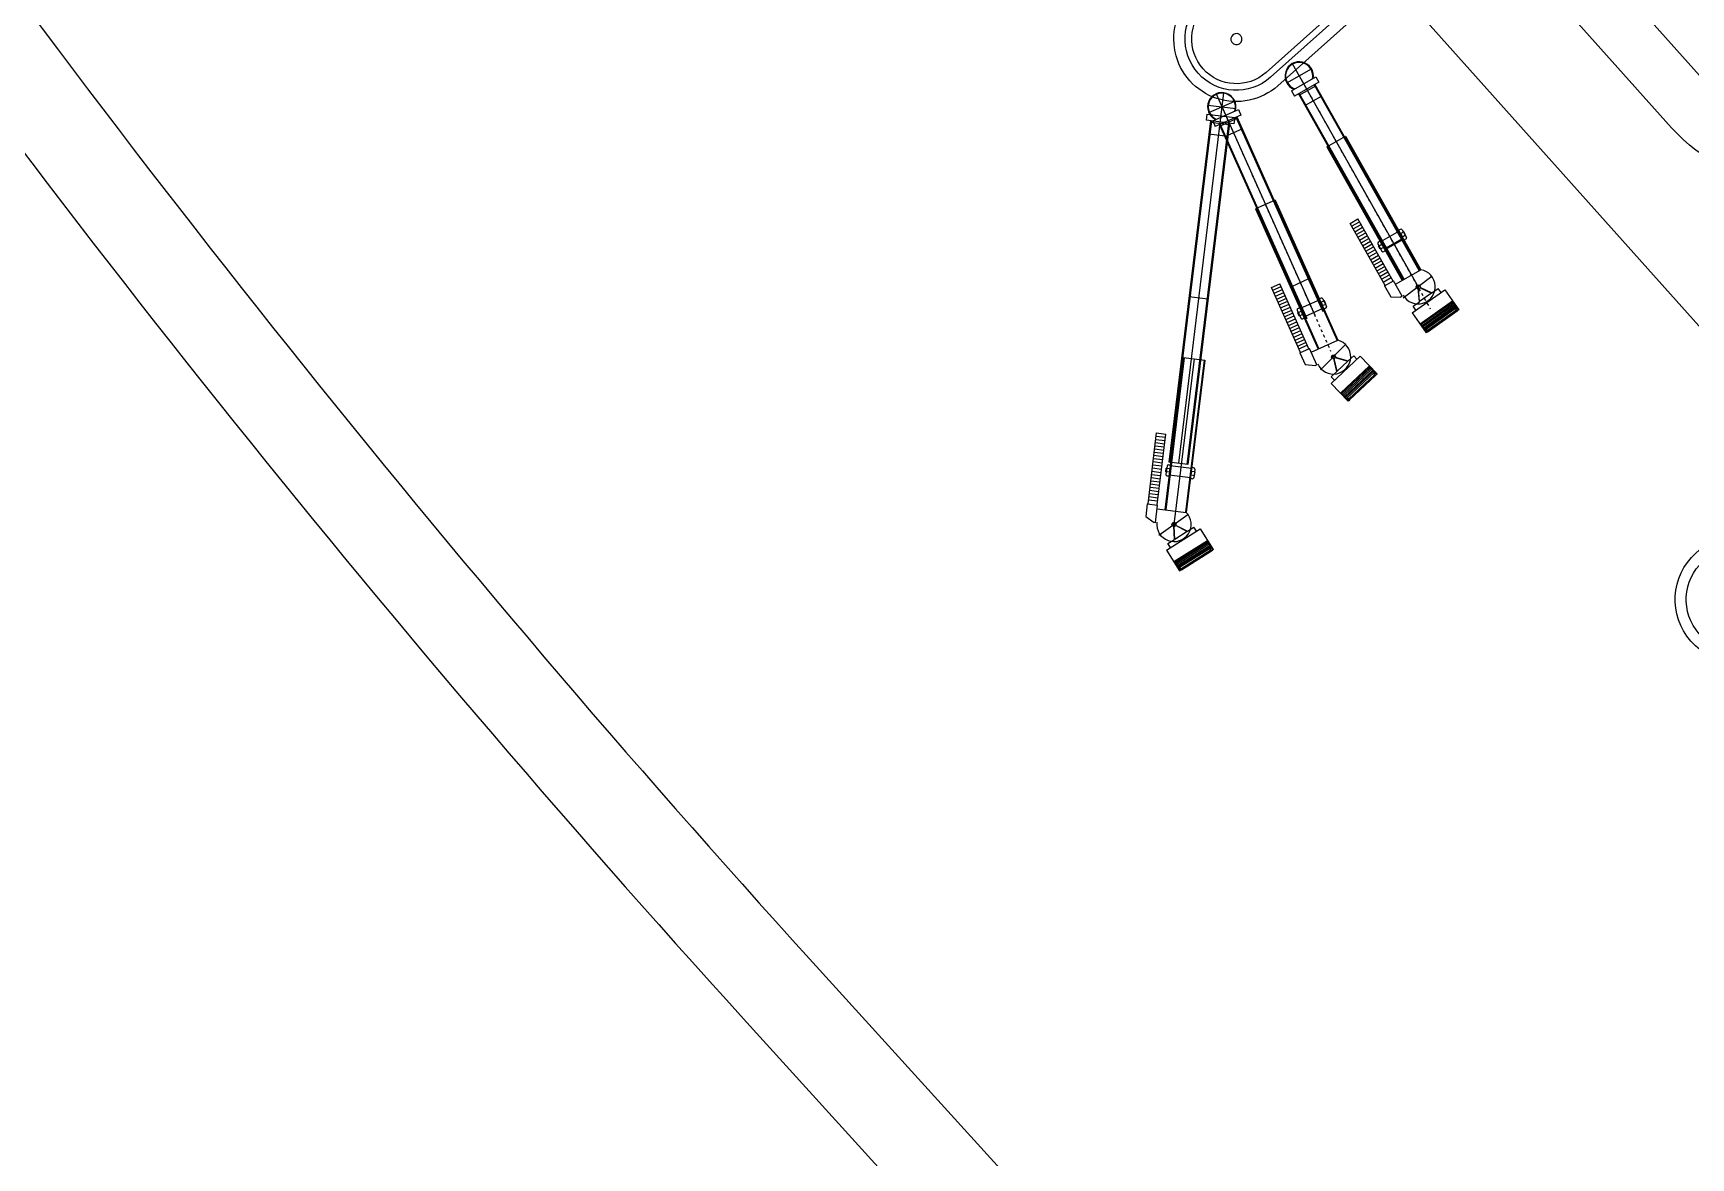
# Model space of a CAD drawing. Header units: millimetres. Extents: x 152904052 to 153933663, y 538271515 to 539240469.
# Drawn here: x 153542858 to 153544344, y 539109747 to 539110756 of the extents above; entities that cross this region are included whole.
import ezdxf

# ---------------------------------------------------------------- set-up
doc = ezdxf.new("R2010")
doc.units = ezdxf.units.MM
doc.linetypes.add('HIDDEN', pattern=[5.08, 2.54, -2.54])
doc.layers.add('BORD', color=7, linetype='Continuous')

msp = doc.modelspace()

# ---------------------------------------------------------------- linework, layer by layer
at = {"layer": 'BORD', "color": 133, "ltscale": 10}
for points in [[(153545372.3, 539111895.1), (153545126.3, 539111985.6, 0.176327), (153544856.8, 539111986.5), (153544292.3, 539111783.3, 0.203452), (153544066.3, 539111574.1), (153543943.4, 539111300.5, 0.296213), (153544009, 539110876.3), (153544779.7, 539110014.4)], [(153544637.6, 539110852.1, 0.011988), (153544640.6, 539110843), (153544647.6, 539110823.9, -0.3071), (153544625.8, 539110736.8), (153544538.7, 539110659, -0.414214), (153544326.9, 539110670.8), (153544083.6, 539110943, -0.296213), (153544034.6, 539111259.5), (153544157.6, 539111533.1, -0.203452), (153544326.1, 539111689.2), (153544890.7, 539111892.5, -0.176327), (153545091.8, 539111891.8), (153545232.5, 539111840, -0.344328), (153545347.7, 539111654.2), (153545282.2, 539111050.9, -0.414214), (153545116.9, 539110918), (153544890.6, 539110942.5, 0.212557), (153544836.4, 539110925.1), (153544776.2, 539110871.3, -0.414214), (153544733.8, 539110873.6), (153544731.1, 539110876.6)], [(153542654.5, 539111051.9, 0.031638), (153543553.8, 539109925.6)], [(153542588.9, 539111006, 0.031638), (153543494.5, 539109871.8)]]:
    msp.add_lwpolyline(points, format="xyb", dxfattribs=at)
at = {"layer": 'BORD', "color": 133}
msp.add_lwpolyline([(153546801.5, 539108276.5), (153545285.9, 539110261.4, -0.192117), (153545185.4, 539110622.6), (153545298, 539111659.6, 0.344328), (153545215.3, 539111793), (153545074.5, 539111844.8, 0.176327), (153544907.6, 539111845.4), (153544343.1, 539111642.2, 0.203452), (153544203.2, 539111512.6), (153544080.2, 539111239, 0.296213), (153544120.9, 539110976.3), (153545187.2, 539109783.7), (153547435.3, 539106832.6, 0.040914), (153547615, 539106636.3), (153547868.6, 539106941.8, 0.263044), (153548554.1, 539106843.1), (153548990.6, 539107013.1), (153548382.2, 539108394.6, -0.030306), (153547391.3, 539108056, -0.282544)], format="xyb", close=True, dxfattribs=at)
for points in [[(153547615, 539106636.3), (153547435.3, 539106832.6), (153545187.2, 539109783.7), (153544120.9, 539110976.3, -0.296213), (153544080.2, 539111239), (153544203.2, 539111512.6, -0.203452), (153544343.1, 539111642.2), (153544907.6, 539111845.4, -0.176327), (153545074.5, 539111844.8), (153545215.3, 539111793, -0.344328), (153545298, 539111659.6), (153545185.4, 539110622.6, 0.192117), (153545285.9, 539110261.4), (153547728.1, 539107055.6), (153547868.6, 539106941.8), (153547615, 539106636.3)], [(153544176.7, 539110889.9), (153543973.9, 539110708.6, -1), (153543899.2, 539110792.1), (153544102, 539110973.4)], [(153544185.5, 539110914.6), (153544168.3, 539110899.2), (153544170, 539110897.4), (153543967.2, 539110716.1, -1), (153543905.9, 539110784.6), (153544108.7, 539110965.9), (153544110.3, 539110964.1), (153544127.5, 539110979.4)], [(153544181.5, 539110919), (153544159.9, 539110899.7), (153544161.5, 539110897.8), (153543963.2, 539110720.5, -1), (153543909.9, 539110780.2), (153544108.2, 539110957.5), (153544109.9, 539110955.6), (153544131.5, 539110974.9)], [(153544634.9, 539110411.9), (153544617.8, 539110396.6), (153544619.4, 539110394.7), (153544416.7, 539110213.4, -1), (153544355.3, 539110282), (153544558.1, 539110463.3), (153544559.8, 539110461.4), (153544576.9, 539110476.7)], [(153544626.1, 539110387.2), (153544423.3, 539110205.9, -1), (153544348.7, 539110289.4), (153544551.4, 539110470.7)]]:
    msp.add_lwpolyline(points, format="xyb", dxfattribs=at)
at = {"layer": 'BORD', "color": 133, "flags": 128}
msp.add_lwpolyline([(153543932.5, 539110747.5, 1), (153543940.7, 539110753.2, 1)], format="xyb", close=True, dxfattribs=at)
for points in [[(153544005.5, 539110715, 2.1317), (153543988.4, 539110705.4)], [(153544004.8, 539110714.7, 2.241766), (153543989, 539110705.8)], [(153543935.8, 539110686.2, 2.1317), (153543917.9, 539110678.2)], [(153543935.2, 539110685.9, 2.241766), (153543918.6, 539110678.5)], [(153544063.9, 539110568.5, 0.413828), (153544063.4, 539110566.8)], [(153544065.4, 539110569, 0.183363), (153544064.6, 539110568.9)], [(153544082.9, 539110579.2, 0.183363), (153544082.4, 539110578.6)], [(153544085.3, 539110579.2, 0.413828), (153544083.6, 539110579.6)], [(153544087, 539110570.4, 0.181422), (153544087.8, 539110570.5)], [(153544088.6, 539110570.9, 0.413828), (153544089, 539110572.5)], [(153544067.1, 539110560.2, 0.413828), (153544068.8, 539110559.8)], [(153544069.5, 539110560.2, 0.183363), (153544070.1, 539110560.8)], [(153544086.1, 539110520.7, 1.585232), (153544102.1, 539110543.5)], [(153543991.8, 539110508.7, 0.413828), (153543991.2, 539110507.2)], [(153543993.5, 539110509.1, 0.183363), (153543992.6, 539110509.1)], [(153544011.8, 539110517.7, 0.183363), (153544011.2, 539110517.1)], [(153544014.2, 539110517.4, 0.413828), (153544012.6, 539110518)], [(153544015, 539110508.5, 0.181422), (153544015.9, 539110508.5)], [(153544016.7, 539110508.9, 0.413828), (153544017.3, 539110510.5)], [(153543994.3, 539110500.2, 0.413828), (153543995.9, 539110499.6)], [(153543996.7, 539110500, 0.183363), (153543997.3, 539110500.6)], [(153544009.5, 539110459.1, 1.585232), (153544027.6, 539110480.4)], [(153543873.4, 539110360, 0.413828), (153543874.5, 539110358.7)], [(153543875.7, 539110368.6, 0.413828), (153543874.4, 539110367.6)], [(153543875.3, 539110358.6, 0.183363), (153543876.2, 539110358.8)], [(153543877.3, 539110368.1, 0.183363), (153543876.5, 539110368.5)], [(153543897.4, 539110366, 0.183363), (153543896.6, 539110365.8)], [(153543899.3, 539110364.5, 0.413828), (153543898.2, 539110365.9)], [(153543895.4, 539110356.4, 0.181422), (153543896.2, 539110356.1)], [(153543897, 539110356, 0.413828), (153543898.4, 539110357)], [(153543865.3, 539110317, 1.585232), (153543891.7, 539110325.9)]]:
    msp.add_lwpolyline(points, format="xyb", dxfattribs=at)
for points in [[(153543981.8, 539110711.1), (153544004, 539110723.6)], [(153543985.9, 539110704), (153544007.9, 539110716.4)], [(153543986.6, 539110728.4), (153544093.4, 539110539.2)], [(153544007.9, 539110716.4), (153544010.6, 539110711.6)], [(153543925.1, 539110702.3), (153543884.6, 539110369.9)], [(153543918.4, 539110701.2), (153544007, 539110502.9)], [(153543985.9, 539110704), (153543988.7, 539110699.2)], [(153544010.6, 539110711.6), (153543988.7, 539110699.2)], [(153543992.2, 539110701.2), (153544086, 539110535)], [(153543992.9, 539110700.1), (153544007.7, 539110708.4)], [(153543992.9, 539110701.6), (153544086.7, 539110535.4)], [(153544006.4, 539110709.2), (153544100.2, 539110543)], [(153544007, 539110709.6), (153544100.8, 539110543.4)], [(153543910.9, 539110691.2), (153543936.2, 539110688.1)], [(153543911.9, 539110684.4), (153543935.2, 539110694.8)], [(153543915.4, 539110677), (153543938.4, 539110687.3)], [(153543938.4, 539110687.3), (153543940.7, 539110682.2)], [(153543998, 539110690.9), (153544012.8, 539110699.3)], [(153543913.5, 539110677.1), (153543876.1, 539110370.9)], [(153543914.2, 539110677), (153543876.9, 539110370.8)], [(153543929.6, 539110675.1), (153543892.3, 539110368.9)], [(153543930.3, 539110675), (153543893, 539110368.9)], [(153543910.1, 539110683.1), (153543909.4, 539110677.6)], [(153543934.4, 539110674.5), (153543909.4, 539110677.6)], [(153543910.1, 539110683.1), (153543935.1, 539110680)], [(153543913.3, 539110675.8), (153543930.2, 539110673.7)], [(153543915.4, 539110677), (153543917.6, 539110672)], [(153543940.7, 539110682.2), (153543917.6, 539110672)], [(153543921.4, 539110673.6), (153543999.2, 539110499.4)], [(153543921.9, 539110672.4), (153543937.4, 539110679.4)], [(153543922.1, 539110673.9), (153543999.9, 539110499.7)], [(153543935.1, 539110680), (153543934.4, 539110674.5)], [(153543936.2, 539110680.3), (153544014.1, 539110506)], [(153543936.9, 539110680.6), (153544014.7, 539110506.3)], [(153543912, 539110665.4), (153543928.9, 539110663.3)], [(153543926.2, 539110662.9), (153543941.7, 539110669.8)], [(153544017.6, 539110653.8), (153544034.5, 539110663.3)], [(153544033.9, 539110662.9), (153544101.5, 539110543.2)], [(153544034.5, 539110663.3), (153544102.1, 539110543.5)], [(153544017.6, 539110653.8), (153544085.2, 539110534)], [(153544018.3, 539110654.1), (153544085.9, 539110534.4)], [(153543971.5, 539110605.9), (153543953.8, 539110598)], [(153543953.8, 539110598), (153544009.9, 539110472.4)], [(153543954.5, 539110598.3), (153544010.5, 539110472.7)], [(153543970.8, 539110605.6), (153544026.9, 539110480)], [(153543971.5, 539110605.9), (153544027.6, 539110480.4)], [(153544038.5, 539110585.1), (153544045.6, 539110589.1)], [(153544069.9, 539110529.4), (153544038.5, 539110585.1)], [(153544039.9, 539110582.6), (153544047, 539110586.6)], [(153544041.3, 539110580.1), (153544048.4, 539110584.1)], [(153544042.7, 539110577.6), (153544049.8, 539110581.6)], [(153544077.1, 539110533.4), (153544045.6, 539110589.1)], [(153544044.1, 539110575.1), (153544051.3, 539110579.1)], [(153544045.5, 539110572.6), (153544052.7, 539110576.6)], [(153544046.9, 539110570.1), (153544054.1, 539110574.1)], [(153544048.4, 539110567.6), (153544055.5, 539110571.6)], [(153544049.8, 539110565.1), (153544056.9, 539110569.1)], [(153544051.2, 539110562.6), (153544058.3, 539110566.6)], [(153544063.4, 539110566.8), (153544067.1, 539110560.2)], [(153544063.9, 539110568.5), (153544064.6, 539110568.9)], [(153544064.1, 539110564.7), (153544066.9, 539110566.3)], [(153544082.6, 539110578.1), (153544065.7, 539110568.5)], [(153544066.9, 539110566.3), (153544068.4, 539110563.5)], [(153544086.7, 539110570.9), (153544069.8, 539110561.3)], [(153544070.3, 539110562.9), (153544085.1, 539110571.3)], [(153544083.6, 539110579.6), (153544082.9, 539110579.2)], [(153544086.8, 539110577.5), (153544084, 539110575.9)], [(153544084, 539110575.9), (153544085.6, 539110573.1)], [(153544085.3, 539110579.2), (153544089, 539110572.5)], [(153544085.6, 539110573.1), (153544088.3, 539110574.7)], [(153544088.3, 539110574.7), (153544086.8, 539110577.5)], [(153544088.6, 539110570.9), (153544087.8, 539110570.5)], [(153544052.6, 539110560.1), (153544059.7, 539110564.1)], [(153544054, 539110557.5), (153544061.2, 539110561.6)], [(153544055.4, 539110555), (153544062.6, 539110559.1)], [(153544056.8, 539110552.5), (153544064, 539110556.6)], [(153544058.3, 539110550), (153544065.4, 539110554.1)], [(153544059.7, 539110547.5), (153544066.8, 539110551.6)], [(153544065.6, 539110561.9), (153544064.1, 539110564.7)], [(153544068.4, 539110563.5), (153544065.6, 539110561.9)], [(153544068.8, 539110559.8), (153544069.5, 539110560.2)], [(153544061.1, 539110545), (153544068.2, 539110549.1)], [(153544062.5, 539110542.5), (153544069.6, 539110546.5)], [(153544063.9, 539110540), (153544071.1, 539110544)], [(153544065.3, 539110537.5), (153544072.5, 539110541.5)], [(153544066.7, 539110535), (153544073.9, 539110539)], [(153544068.2, 539110532.5), (153544075.3, 539110536.5)], [(153544079.2, 539110530.6), (153544102.1, 539110543.5)], [(153544086.3, 539110518.3), (153544111.8, 539110537.7)], [(153543968.1, 539110527.7), (153543975.6, 539110531)], [(153543994.2, 539110469.2), (153543968.1, 539110527.7)], [(153543969.3, 539110525.1), (153543976.8, 539110528.4)], [(153543970.5, 539110522.4), (153543977.9, 539110525.8)], [(153543971.6, 539110519.8), (153543979.1, 539110523.1)], [(153544001.7, 539110472.6), (153543975.6, 539110531)], [(153543986.2, 539110528.6), (153544001.7, 539110535.6)], [(153544069.3, 539110529.1), (153544077.5, 539110533.7)], [(153544069.3, 539110529.1), (153544075, 539110519.1)], [(153544085.4, 539110519.7), (153544077.5, 539110533.7)], [(153544094.2, 539110504.9), (153544123.4, 539110525.6)], [(153544097.7, 539110528.2), (153544098.5, 539110529.8)], [(153544098.8, 539110526.6), (153544097.7, 539110528.2)], [(153544100.9, 539110529.2), (153544098.2, 539110527.4)], [(153544098.5, 539110529.8), (153544100.3, 539110530)], [(153544100.6, 539110526.8), (153544098.5, 539110529.8)], [(153544099.6, 539110526.7), (153544098.8, 539110526.6)], [(153544100.7, 539110514.7), (153544099.6, 539110526.7)], [(153544099.9, 539110526.7), (153544100.6, 539110526.8)], [(153544100.9, 539110514.9), (153544099.9, 539110526.7)], [(153544100.3, 539110530), (153544101.4, 539110528.5)], [(153544100.6, 539110526.8), (153544100.9, 539110527.5)], [(153544100.9, 539110527.5), (153544111.7, 539110522.6)], [(153544111.7, 539110522.6), (153544100.9, 539110514.9)], [(153544101.4, 539110528.5), (153544101.1, 539110527.8)], [(153544101.1, 539110527.8), (153544112, 539110522.8)], [(153544112, 539110522.8), (153544117.6, 539110526.7)], [(153544120.1, 539110523.2), (153544117.6, 539110526.7)], [(153544123.4, 539110525.6), (153544136.1, 539110507.6)], [(153543894.2, 539110519.4), (153543911.1, 539110517.4)], [(153543972.8, 539110517.2), (153543980.3, 539110520.5)], [(153543974, 539110514.5), (153543981.5, 539110517.9)], [(153543975.1, 539110511.9), (153543982.6, 539110515.3)], [(153543976.3, 539110509.3), (153543983.8, 539110512.6)], [(153543977.5, 539110506.7), (153543985, 539110510)], [(153543978.7, 539110504), (153543986.2, 539110507.4)], [(153543991.2, 539110507.2), (153543994.3, 539110500.2)], [(153543991.8, 539110508.7), (153543992.6, 539110509.1)], [(153544011.4, 539110516.6), (153543993.7, 539110508.6)], [(153544014.8, 539110509), (153543997.1, 539110501.1)], [(153544012.6, 539110518), (153544011.8, 539110517.7)], [(153544015.5, 539110515.6), (153544012.6, 539110514.3)], [(153544012.6, 539110514.3), (153544013.9, 539110511.4)], [(153544013.9, 539110511.4), (153544016.8, 539110512.7)], [(153544014.2, 539110517.4), (153544017.3, 539110510.5)], [(153544016.8, 539110512.7), (153544015.5, 539110515.6)], [(153544016.7, 539110508.9), (153544015.9, 539110508.5)], [(153544075, 539110519.1), (153544084.2, 539110519)], [(153544085.4, 539110519.7), (153544084.2, 539110519)], [(153544095.1, 539110510.8), (153544100.7, 539110514.7)], [(153544097.5, 539110507.3), (153544095.1, 539110510.8)], [(153544101.3, 539110495), (153544130.4, 539110515.6)], [(153544102.4, 539110494.6), (153544130.4, 539110514.5)], [(153544103.1, 539110493.5), (153544131.2, 539110513.4)], [(153544103.8, 539110492.5), (153544131.9, 539110512.4)], [(153544104.6, 539110491.5), (153544132.7, 539110511.3)], [(153544105.2, 539110490.6), (153544133.3, 539110510.4)], [(153544105.9, 539110489.6), (153544134, 539110509.5)], [(153544107.8, 539110489), (153544133.9, 539110507.5)], [(153544108.5, 539110488.1), (153544134.6, 539110506.6)], [(153544129.9, 539110515.2), (153544135.6, 539110507.2)], [(153544134.6, 539110506.5), (153544133, 539110508.8)], [(153544134.6, 539110506.5), (153544135.6, 539110507.2)], [(153544136.1, 539110507.6), (153544135.6, 539110507.2)], [(153543979.8, 539110501.4), (153543987.3, 539110504.8)], [(153543981, 539110498.8), (153543988.5, 539110502.1)], [(153543982.2, 539110496.2), (153543989.7, 539110499.5)], [(153543983.4, 539110493.5), (153543990.8, 539110496.9)], [(153543984.5, 539110490.9), (153543992, 539110494.3)], [(153543985.7, 539110488.3), (153543993.2, 539110491.6)], [(153543991.7, 539110505), (153543994.6, 539110506.3)], [(153543993, 539110502), (153543991.7, 539110505)], [(153543995.9, 539110503.3), (153543993, 539110502)], [(153543994.6, 539110506.3), (153543995.9, 539110503.3)], [(153543995.9, 539110499.6), (153543996.7, 539110500)], [(153544094.2, 539110504.9), (153544106.9, 539110487)], [(153544101.8, 539110495.4), (153544107.5, 539110487.3)], [(153544121.5, 539110497.3), (153544120.8, 539110498.2)], [(153543986.9, 539110485.7), (153543994.4, 539110489)], [(153543988.1, 539110483), (153543995.5, 539110486.4)], [(153543989.2, 539110480.4), (153543996.7, 539110483.7)], [(153543990.4, 539110477.8), (153543997.9, 539110481.1)], [(153543991.6, 539110475.1), (153543999.1, 539110478.5)], [(153544003.6, 539110469.6), (153544027.6, 539110480.4)], [(153544108.5, 539110488), (153544106.9, 539110490.3)], [(153544106.9, 539110487), (153544107.5, 539110487.4)], [(153544108.5, 539110488), (153544107.5, 539110487.3)], [(153543889.1, 539110464.7), (153543872.4, 539110328.2)], [(153543889.8, 539110464.6), (153543873.2, 539110328.1)], [(153543889.1, 539110464.7), (153543908.4, 539110462.4)], [(153543907.6, 539110462.5), (153543891, 539110326)], [(153543908.4, 539110462.4), (153543891.7, 539110325.9)], [(153543992.7, 539110472.5), (153544000.2, 539110475.9)], [(153543993.6, 539110469), (153544002.2, 539110472.8)], [(153543993.6, 539110469), (153543998.3, 539110458.6)], [(153544008.7, 539110458.1), (153544002.2, 539110472.8)], [(153544012.1, 539110453.6), (153544034.5, 539110476.5)], [(153544021.6, 539110441.6), (153544047.6, 539110466.1)], [(153544021.9, 539110465), (153544022.4, 539110466.8)], [(153544023.1, 539110463.7), (153544021.9, 539110465)], [(153544022.4, 539110466.8), (153544024.2, 539110467.2)], [(153544024.9, 539110464.1), (153544022.4, 539110466.8)], [(153544024.8, 539110466.6), (153544022.5, 539110464.4)], [(153544023.9, 539110463.9), (153544023.1, 539110463.7)], [(153544026.6, 539110452.1), (153544023.9, 539110463.9)], [(153544024.2, 539110467.2), (153544025.5, 539110465.9)], [(153544024.2, 539110463.9), (153544024.9, 539110464.1)], [(153544026.9, 539110452.4), (153544024.2, 539110463.9)], [(153544024.9, 539110464.1), (153544025.1, 539110464.9)], [(153544025.1, 539110464.9), (153544036.5, 539110461.4)], [(153544025.5, 539110465.9), (153544025.2, 539110465.1)], [(153544025.2, 539110465.1), (153544036.8, 539110461.7)], [(153544036.8, 539110461.7), (153544041.8, 539110466.4)], [(153544044.7, 539110463.3), (153544041.8, 539110466.4)], [(153544047.6, 539110466.1), (153544062.7, 539110450.1)], [(153543998.3, 539110458.6), (153544007.5, 539110457.6)], [(153544008.7, 539110458.1), (153544007.5, 539110457.6)], [(153544021.7, 539110447.4), (153544026.6, 539110452.1)], [(153544024.6, 539110444.4), (153544021.7, 539110447.4)], [(153544036.5, 539110461.4), (153544026.9, 539110452.4)], [(153544030, 539110432.7), (153544056, 539110457.2)], [(153544031.1, 539110432.4), (153544056.2, 539110456)], [(153544032, 539110431.5), (153544057, 539110455.1)], [(153544032.9, 539110430.6), (153544057.9, 539110454.2)], [(153544033.8, 539110429.7), (153544058.8, 539110453.2)], [(153544034.5, 539110428.9), (153544059.5, 539110452.5)], [(153544035.3, 539110428), (153544060.4, 539110451.6)], [(153544037.3, 539110427.7), (153544060.6, 539110449.6)], [(153544038.1, 539110426.8), (153544061.4, 539110448.8)], [(153544055.5, 539110456.7), (153544062.3, 539110449.5)], [(153544061.4, 539110448.7), (153544059.5, 539110450.8)], [(153544061.4, 539110448.7), (153544062.3, 539110449.5)], [(153544062.7, 539110450), (153544062.2, 539110449.6)], [(153544021.6, 539110441.6), (153544036.7, 539110425.6)], [(153544030.5, 539110433.1), (153544037.3, 539110425.9)], [(153544049.7, 539110437.8), (153544048.9, 539110438.6)], [(153544038.1, 539110426.8), (153544036.2, 539110428.8)], [(153544036.7, 539110425.6), (153544037.2, 539110426)], [(153544038.1, 539110426.8), (153544037.3, 539110425.9)], [(153543857.4, 539110333.6), (153543865.1, 539110397.1)], [(153543864.1, 539110388.5), (153543872.2, 539110387.5)], [(153543864.4, 539110391.4), (153543872.6, 539110390.4)], [(153543864.8, 539110394.2), (153543872.9, 539110393.2)], [(153543865.1, 539110397.1), (153543873.3, 539110396.1)], [(153543865.5, 539110332.6), (153543873.3, 539110396.1)], [(153543862.3, 539110374.3), (153543870.5, 539110373.3)], [(153543862.7, 539110377.1), (153543870.8, 539110376.1)], [(153543863, 539110380), (153543871.2, 539110379)], [(153543863.4, 539110382.8), (153543871.5, 539110381.8)], [(153543863.7, 539110385.7), (153543871.9, 539110384.7)], [(153543860.6, 539110360), (153543868.7, 539110359)], [(153543860.9, 539110362.8), (153543869.1, 539110361.8)], [(153543861.3, 539110365.7), (153543869.4, 539110364.7)], [(153543861.6, 539110368.5), (153543869.8, 539110367.6)], [(153543862, 539110371.4), (153543870.1, 539110370.4)], [(153543873.2, 539110362.3), (153543873.6, 539110365.5)], [(153543876.4, 539110361.9), (153543873.2, 539110362.3)], [(153543874.4, 539110367.6), (153543873.4, 539110360)], [(153543873.6, 539110365.5), (153543876.8, 539110365.1)], [(153543874.5, 539110358.7), (153543875.3, 539110358.6)], [(153543875.7, 539110368.6), (153543876.5, 539110368.5)], [(153543893, 539110368.9), (153543876.1, 539110370.9)], [(153543895.5, 539110357), (153543876.2, 539110359.4)], [(153543876.8, 539110365.1), (153543876.4, 539110361.9)], [(153543896.5, 539110365.2), (153543877.2, 539110367.6)], [(153543896.3, 539110362.7), (153543895.9, 539110359.5)], [(153543895.9, 539110359.5), (153543899.1, 539110359.1)], [(153543899.5, 539110362.3), (153543896.3, 539110362.7)], [(153543898.2, 539110365.9), (153543897.4, 539110366)], [(153543899.3, 539110364.5), (153543898.4, 539110357)], [(153543899.1, 539110359.1), (153543899.5, 539110362.3)], [(153543858.8, 539110345.7), (153543867, 539110344.7)], [(153543859.2, 539110348.6), (153543867.3, 539110347.6)], [(153543859.5, 539110351.4), (153543867.7, 539110350.4)], [(153543859.9, 539110354.3), (153543868, 539110353.3)], [(153543860.2, 539110357.1), (153543868.4, 539110356.1)], [(153543897, 539110356), (153543896.2, 539110356.1)], [(153543856.7, 539110333.7), (153543855.3, 539110322.3)], [(153543856.7, 539110333.7), (153543866, 539110332.5)], [(153543857.8, 539110337.1), (153543865.9, 539110336.1)], [(153543858.1, 539110340), (153543866.3, 539110339)], [(153543858.5, 539110342.8), (153543866.6, 539110341.9)], [(153543864.1, 539110316.6), (153543866, 539110332.5)], [(153543865.6, 539110329.1), (153543891.7, 539110325.9)], [(153543855.3, 539110322.3), (153543862.8, 539110316.7)], [(153543864.1, 539110316.6), (153543862.8, 539110316.7)], [(153543867.1, 539110305.5), (153543893.2, 539110324.1)], [(153543878.8, 539110315.1), (153543879.6, 539110316.7)], [(153543879.7, 539110313.5), (153543878.8, 539110315.1)], [(153543882, 539110316), (153543879.3, 539110314.3)], [(153543879.6, 539110316.7), (153543881.5, 539110316.8)], [(153543881.6, 539110313.6), (153543879.6, 539110316.7)], [(153543880.5, 539110313.5), (153543879.7, 539110313.5)], [(153543881, 539110301.5), (153543880.5, 539110313.5)], [(153543880.8, 539110313.5), (153543881.6, 539110313.6)], [(153543881.3, 539110301.7), (153543880.8, 539110313.5)], [(153543881.5, 539110316.8), (153543882.5, 539110315.2)], [(153543881.6, 539110313.6), (153543882, 539110314.3)], [(153543882, 539110314.3), (153543892.5, 539110308.7)], [(153543882.5, 539110315.2), (153543882.1, 539110314.5)], [(153543882.1, 539110314.5), (153543892.7, 539110308.9)], [(153543874, 539110292.1), (153543904.2, 539110311.1)], [(153543875.2, 539110297.9), (153543881, 539110301.5)], [(153543880.5, 539110281.8), (153543910.7, 539110300.8)], [(153543892.5, 539110308.7), (153543881.3, 539110301.7)], [(153543881.6, 539110281.3), (153543910.7, 539110299.6)], [(153543882.2, 539110280.2), (153543911.4, 539110298.5)], [(153543892.7, 539110308.9), (153543898.5, 539110312.5)], [(153543900.8, 539110308.9), (153543898.5, 539110312.5)], [(153543904.2, 539110311.1), (153543915.9, 539110292.5)], [(153543910.2, 539110300.4), (153543915.4, 539110292)], [(153543874, 539110292.1), (153543885.7, 539110273.5)], [(153543877.4, 539110294.3), (153543875.2, 539110297.9)], [(153543882.9, 539110279.1), (153543912, 539110297.4)], [(153543883.6, 539110278.1), (153543912.7, 539110296.3)], [(153543884.2, 539110277.1), (153543913.3, 539110295.4)], [(153543884.8, 539110276.1), (153543913.9, 539110294.4)], [(153543886.7, 539110275.4), (153543913.8, 539110292.4)], [(153543887.3, 539110274.5), (153543914.4, 539110291.5)], [(153543900.8, 539110283), (153543900.2, 539110283.9)], [(153543914.4, 539110291.4), (153543912.9, 539110293.8)], [(153543914.4, 539110291.4), (153543915.4, 539110292)], [(153543915.9, 539110292.5), (153543915.4, 539110292.1)], [(153543881, 539110282.1), (153543886.3, 539110273.7)], [(153543885.7, 539110273.5), (153543886.2, 539110273.8)], [(153543887.3, 539110274.4), (153543885.8, 539110276.8)], [(153543887.3, 539110274.4), (153543886.3, 539110273.7)]]:
    msp.add_lwpolyline(points, dxfattribs=at)
at = {"layer": 'BORD', "color": 133, "linetype": 'HIDDEN', "flags": 128}
for points in [[(153543992.9, 539110717.3), (153544110.5, 539110508.3)], [(153543923.6, 539110689.6), (153544021.1, 539110470.6)]]:
    msp.add_lwpolyline(points, dxfattribs=at)
at = {"layer": 'BORD', "color": 133, "ltscale": 10, "flags": 128}
for points in [[(153544026.1, 539110658.5), (153544099.6, 539110528.3)], [(153543898.7, 539110463.5), (153543880.6, 539110315.1)]]:
    msp.add_lwpolyline(points, dxfattribs=at)
at = {"layer": 'BORD', "color": 133, "ltscale": 10}
for points in [[(153544182.7, 539109232.8), (153543553.8, 539109925.6)], [(153543945.4, 539109375.1), (153543494.5, 539109871.8)]]:
    msp.add_lwpolyline(points, dxfattribs=at)

doc.saveas('drawing.dxf')
